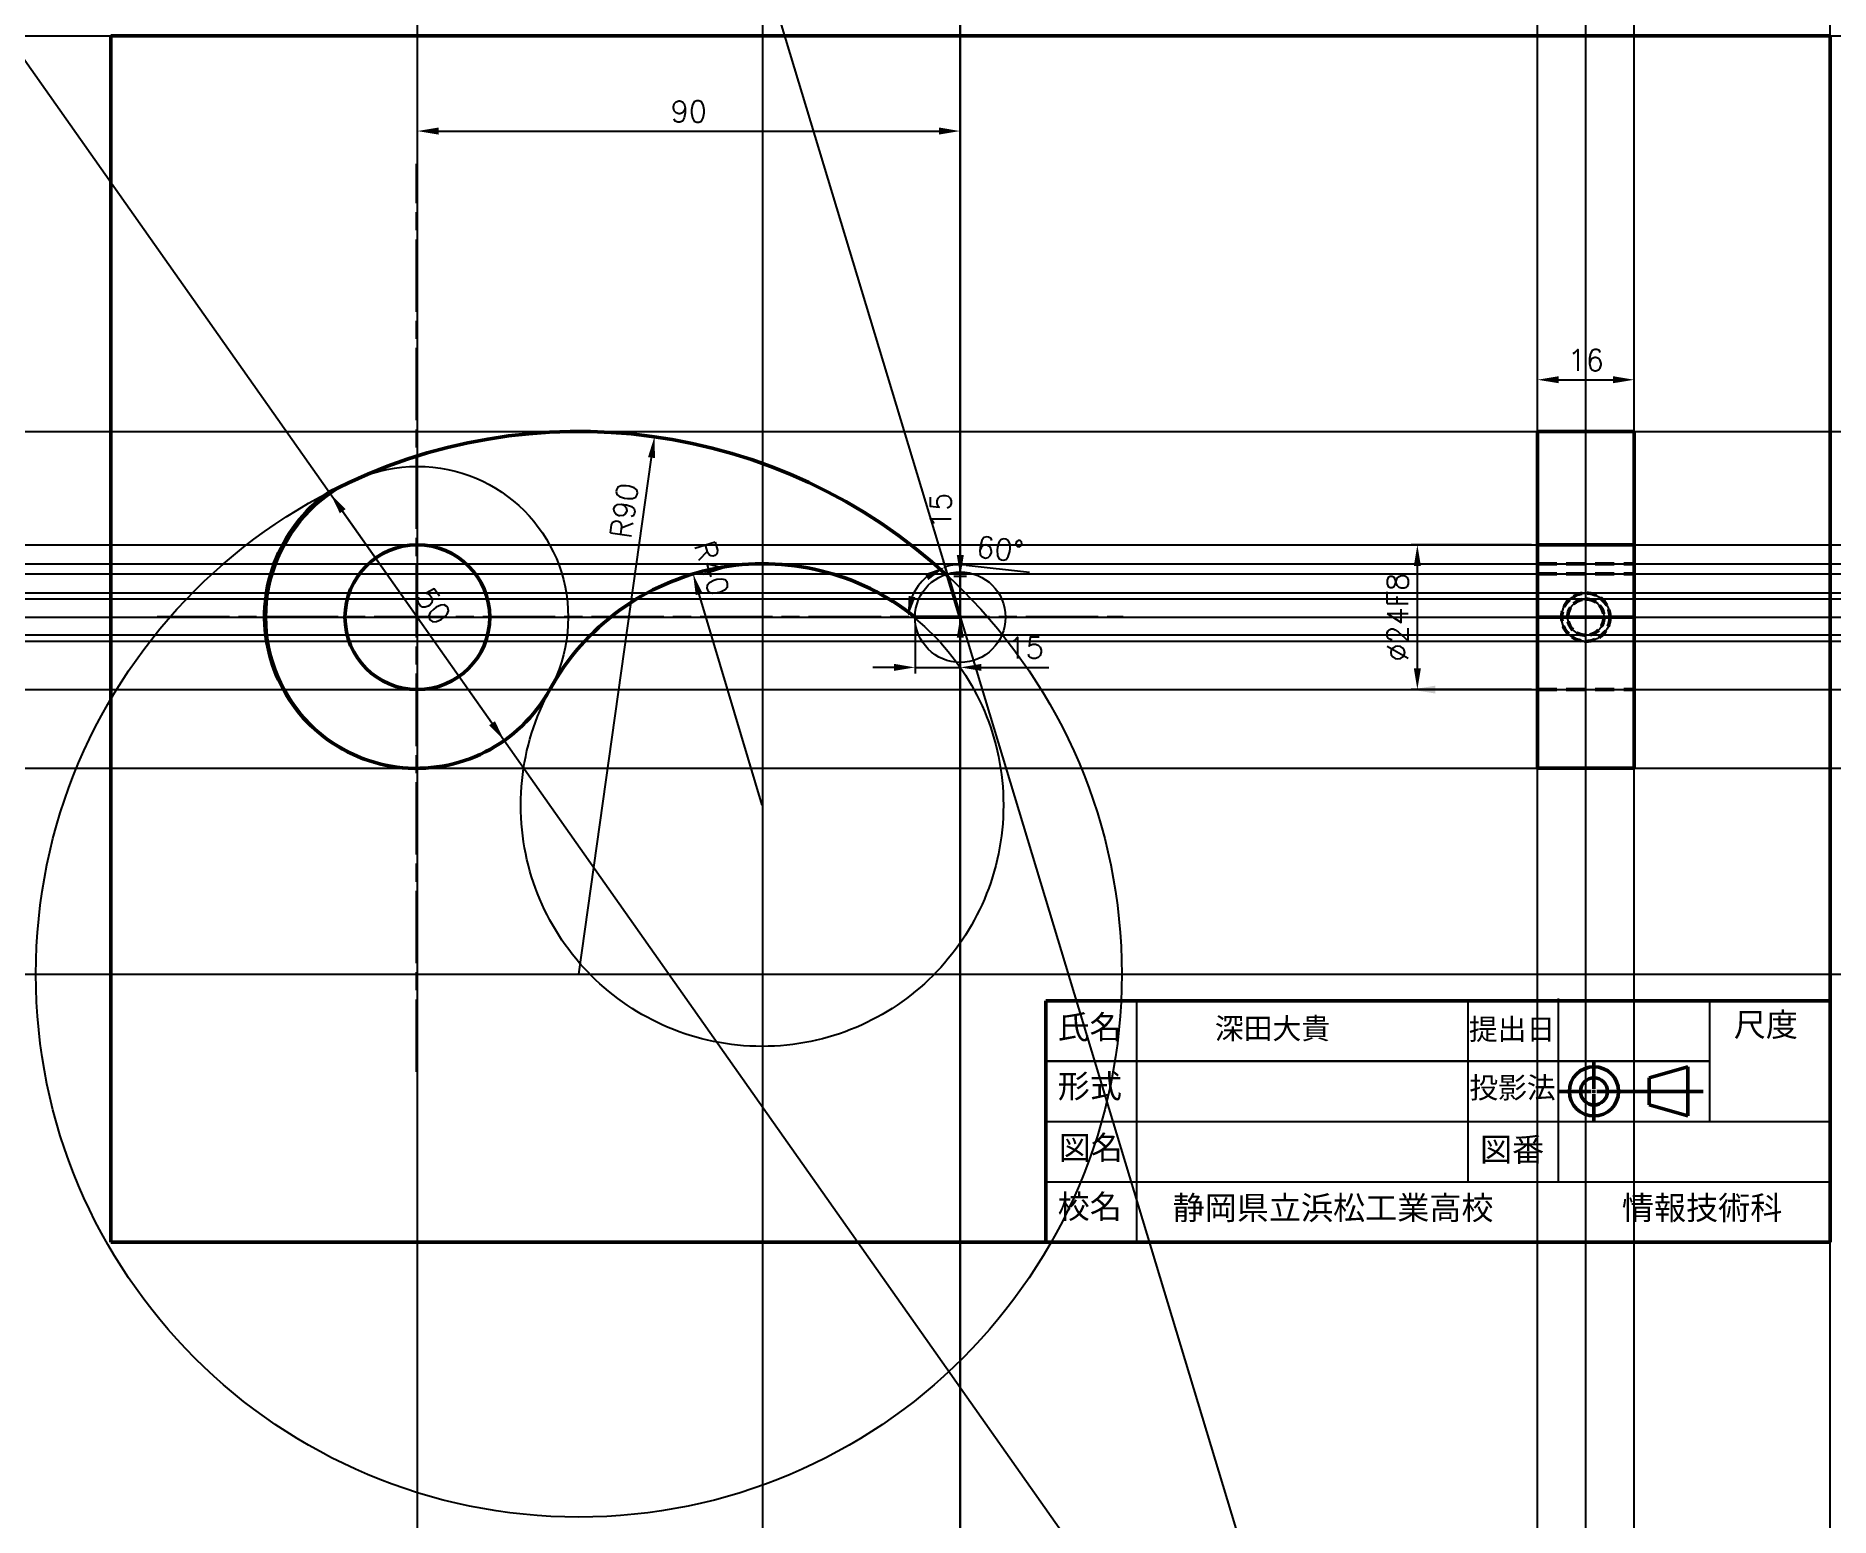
# Model space of a CAD drawing. Header units: millimetres. Extents: x -7 to 290, y -41 to 205.
import ezdxf
from ezdxf import colors
from ezdxf.entities.mleader import LeaderData, LeaderLine
from ezdxf.math import Vec2, Vec3

# ---------------------------------------------------------------- set-up
doc = ezdxf.new("R2010")
doc.units = ezdxf.units.MM
for name, pattern in [('AM_ISO08W050', [18, 12, -1.5, 3, -1.5]), ('Amconstr', [9999, 9999, 0]), ('CENTER2', [28.575, 19.05, -3.175, 3.175, -3.175]), ('HIDDEN2', [4.7625, 3.175, -1.5875])]:
    doc.linetypes.add(name, pattern=pattern)
doc.layers.get('Defpoints').update_dxf_attribs({"lineweight": 25})
for name, color, linetype, lineweight in [('AM_7', 142, 'AM_ISO08W050', 25), ('AM_CL', 1, 'Amconstr', 25), ('中心線', 5, 'CENTER2', 25), ('太\u3000線', 7, 'Continuous', 50), ('寸法線', 5, 'Continuous', 25), ('構築線', 255, 'Continuous', 25), ('破\u3000線', 7, 'HIDDEN2', 50), ('表題欄', 7, 'Continuous', 50)]:
    doc.layers.add(name, color=color, linetype=linetype, lineweight=lineweight)
doc.styles.get("Standard").update_dxf_attribs({"font": 'txt.shx', "height": 3.5})
doc.dimstyles.new('AM_ISO', dxfattribs={"dimtxt": 3.5, "dimasz": 3.5, "dimexe": 1, "dimexo": 1, "dimgap": 1.5, "dimtad": 1, "dimdsep": 46, "dimtxsty": 'Standard', "dimcen": 0, "dimclrd": 256, "dimclre": 256, "dimclrt": 140, "dimadec": 0, "dimazin": 2, "dimtp": 0.1, "dimtm": 0.1, "dimtfac": 0.71, "dimtdec": 3, "dimtmove": 0, "dimatfit": 3, "dimfxl": 1, "dimlwd": -1, "dimlwe": -1, "dimarcsym": 1})
doc.dimstyles.new('AM_ISO$4', dxfattribs={"dimtxt": 3.5, "dimasz": 3.5, "dimexe": 1, "dimexo": 1, "dimgap": 1.5, "dimtad": 1, "dimtoh": 1, "dimdsep": 46, "dimtxsty": 'Standard', "dimcen": 0, "dimclrd": 256, "dimclre": 256, "dimclrt": 140, "dimadec": 0, "dimazin": 2, "dimtp": 0.1, "dimtm": 0.1, "dimtfac": 0.71, "dimtdec": 3, "dimtofl": 0, "dimtmove": 0, "dimatfit": 0, "dimfxl": 1, "dimlwd": -1, "dimlwe": -1, "dimarcsym": 1})

# ---------------------------------------------------------------- blocks, each defined once
blk = doc.blocks.new('*U7')
at = {"layer": '太\u3000線', "color": 0, "linetype": 'CENTER2', "transparency": 16777216}
for p, q in [((0, 0.45), (0, 4.99)), ((-5.75, 0), (-0.45, 0)), ((0.45, 0), (18.09, 0)), ((0, -5.01), (0, -0.45))]:
    blk.add_line(p, q, dxfattribs=at)
at = {"layer": '太\u3000線', "color": 0, "linetype": 'Continuous', "transparency": 16777216}
for p, q in [((-0.22, 0), (0.22, 0)), ((0, -0.22), (0, 0.22))]:
    blk.add_line(p, q, dxfattribs=at)
blk = doc.blocks.new('*U9')
at = {"layer": '中心線', "color": 0, "linetype": 'CENTER2', "transparency": 16777216}
for p, q in [((0, 0.6), (0, 39.61)), ((-12.76, 0), (-0.6, 0)), ((0.6, 0), (12.15, 0)), ((0, -34.84), (0, -0.6))]:
    blk.add_line(p, q, dxfattribs=at)
at = {"layer": '中心線', "color": 0, "linetype": 'Continuous', "transparency": 16777216}
for p, q in [((-0.3, 0), (0.3, 0)), ((0, -0.3), (0, 0.3))]:
    blk.add_line(p, q, dxfattribs=at)
blk = doc.blocks.new('*D10')
at = {"layer": 'Defpoints', "color": 0, "transparency": 16777216}
for p in [(257.51, 147.99), (241.51, 139.42), (257.51, 139.42)]:
    blk.add_point(p, dxfattribs=at)
at = {"layer": '寸法線', "linetype": 'ByBlock', "transparency": 16777216}
for p, q in [((241.51, 140.42), (241.51, 148.99)), ((257.51, 140.42), (257.51, 148.99)), ((245.01, 147.99), (254.01, 147.99))]:
    blk.add_line(p, q, dxfattribs=at)
at = {"layer": '寸法線', "transparency": 16777216}
for points in [[(245.01, 148.58), (245.01, 147.41), (241.51, 147.99)], [(254.01, 148.58), (254.01, 147.41), (257.51, 147.99)]]:
    blk.add_solid(points, dxfattribs=at)
at = {"layer": '寸法線', "color": 140, "transparency": 16777216, "insert": (249.51, 151.24), "char_height": 3.5, "attachment_point": 5}
blk.add_mtext('16', dxfattribs=at)
blk = doc.blocks.new('*D11')
at = {"layer": 'Defpoints', "color": 0, "transparency": 16777216}
for p in [(221.58, 120.62), (241.51, 120.62), (241.51, 96.62)]:
    blk.add_point(p, dxfattribs=at)
at = {"layer": '寸法線', "linetype": 'ByBlock', "transparency": 16777216}
for p, q in [((240.51, 120.62), (220.58, 120.62)), ((221.58, 100.12), (221.58, 117.12)), ((240.51, 96.62), (220.58, 96.62))]:
    blk.add_line(p, q, dxfattribs=at)
at = {"layer": '寸法線', "transparency": 16777216}
for points in [[(221, 117.12), (222.16, 117.12), (221.58, 120.62)], [(221, 100.12), (222.16, 100.12), (221.58, 96.62)]]:
    blk.add_solid(points, dxfattribs=at)
at = {"layer": '寸法線', "color": 140, "transparency": 16777216, "insert": (218.33, 108.62), "char_height": 3.5, "attachment_point": 5, "rotation": 90}
blk.add_mtext('%%C24F8', dxfattribs=at)
blk = doc.blocks.new('*D12')
at = {"layer": 'Defpoints', "color": 0, "transparency": 16777216}
for p in [(145.78, 189.22), (55.82, 108.62), (145.78, 108.74)]:
    blk.add_point(p, dxfattribs=at)
at = {"layer": '寸法線', "linetype": 'ByBlock', "transparency": 16777216}
for p, q in [((55.82, 109.62), (55.82, 190.22)), ((59.32, 189.22), (142.28, 189.22)), ((145.78, 109.74), (145.78, 190.22))]:
    blk.add_line(p, q, dxfattribs=at)
at = {"layer": '寸法線', "transparency": 16777216}
for points in [[(59.32, 189.81), (59.32, 188.64), (55.82, 189.22)], [(142.28, 189.81), (142.28, 188.64), (145.78, 189.22)]]:
    blk.add_solid(points, dxfattribs=at)
at = {"layer": '寸法線', "color": 140, "transparency": 16777216, "insert": (100.8, 192.47), "char_height": 3.5, "attachment_point": 5}
blk.add_mtext('90', dxfattribs=at)
blk = doc.blocks.new('*D13')
at = {"layer": 'Defpoints', "color": 0, "transparency": 16777216}
for p in [(138.32, 108.62), (145.82, 108.62), (145.82, 100.3)]:
    blk.add_point(p, dxfattribs=at)
at = {"layer": '寸法線', "linetype": 'ByBlock', "transparency": 16777216}
for p, q in [((138.32, 107.62), (138.32, 99.3)), ((145.82, 107.62), (145.82, 99.3)), ((134.82, 100.3), (131.32, 100.3)), ((138.32, 100.3), (145.82, 100.3)), ((149.32, 100.3), (160.48, 100.3))]:
    blk.add_line(p, q, dxfattribs=at)
at = {"layer": '寸法線', "transparency": 16777216}
for points in [[(134.82, 100.89), (134.82, 99.72), (138.32, 100.3)], [(149.32, 100.89), (149.32, 99.72), (145.82, 100.3)]]:
    blk.add_solid(points, dxfattribs=at)
at = {"layer": '寸法線', "color": 140, "transparency": 16777216, "insert": (156.65, 103.55), "char_height": 3.5, "attachment_point": 5}
blk.add_mtext('15', dxfattribs=at)
blk = doc.blocks.new('*D14')
at = {"layer": 'Defpoints', "color": 0, "transparency": 16777216}
for p in [(143.76, 115.44), (145.82, 115.44), (145.82, 108.74)]:
    blk.add_point(p, dxfattribs=at)
at = {"layer": '寸法線', "linetype": 'ByBlock', "transparency": 16777216}
for p, q in [((145.82, 118.94), (145.82, 130.1)), ((144.76, 115.44), (146.82, 115.44)), ((145.82, 108.74), (145.82, 115.44)), ((145.82, 105.24), (145.82, 101.74))]:
    blk.add_line(p, q, dxfattribs=at)
at = {"layer": '寸法線', "transparency": 16777216}
for points in [[(145.23, 118.94), (146.4, 118.94), (145.82, 115.44)], [(145.23, 105.24), (146.4, 105.24), (145.82, 108.74)]]:
    blk.add_solid(points, dxfattribs=at)
at = {"layer": '寸法線', "color": 140, "transparency": 16777216, "insert": (142.57, 126.27), "char_height": 3.5, "attachment_point": 5, "rotation": 90}
blk.add_mtext('15', dxfattribs=at)
blk = doc.blocks.new('*D17')
at = {"layer": 'Defpoints', "color": 0, "transparency": 16777216}
for p in [(41.42, 129.05), (70.22, 88.18), (70.22, 88.18)]:
    blk.add_point(p, dxfattribs=at)
at = {"layer": '寸法線', "linetype": 'ByBlock', "transparency": 16777216}
blk.add_line((43.43, 126.19), (68.2, 91.04), dxfattribs=at)
at = {"layer": '寸法線', "transparency": 16777216}
for points in [[(43.91, 126.53), (42.96, 125.86), (41.42, 129.05)], [(68.68, 91.38), (67.73, 90.71), (70.22, 88.18)]]:
    blk.add_solid(points, dxfattribs=at)
at = {"layer": '寸法線', "color": 140, "transparency": 16777216, "insert": (58.47, 110.49), "char_height": 3.5, "attachment_point": 5, "rotation": 305.1723}
blk.add_mtext('50', dxfattribs=at)
blk = doc.blocks.new('*D18')
at = {"layer": 'Defpoints', "color": 0, "transparency": 16777216}
for p in [(143.76, 115.44), (137.89, 112.22), (138.32, 108.62), (145.82, 108.62), (145.82, 108.62)]:
    blk.add_point(p, dxfattribs=at)
at = {"layer": '寸法線', "linetype": 'ByBlock', "transparency": 16777216}
for p, q in [((143.47, 116.39), (143.01, 117.91)), ((146.78, 117.27), (157.3, 116.1)), ((137.32, 108.62), (136.11, 108.62))]:
    blk.add_line(p, q, dxfattribs=at)
for start, end in [(83.6376, 106.8264), (130.0153, 156.8111)]:
    blk.add_arc((145.82, 108.62), 8.71, start, end, dxfattribs=at)
at = {"layer": '寸法線', "transparency": 16777216}
for points in [[(139.94, 115.8), (140.5, 114.77), (143.3, 116.95)], [(138.38, 111.93), (137.24, 112.17), (137.11, 108.62)]]:
    blk.add_solid(points, dxfattribs=at)
at = {"layer": '寸法線', "color": 140, "transparency": 16777216, "insert": (152.4, 119.92), "char_height": 3.5, "attachment_point": 5, "rotation": 353.6376}
blk.add_mtext('60%%D', dxfattribs=at)
blk = doc.blocks.new('*D19')
at = {"layer": 'Defpoints', "color": 0, "transparency": 16777216}
for p in [(101.52, 115.8), (112.96, 77.47)]:
    blk.add_point(p, dxfattribs=at)
at = {"layer": '寸法線', "linetype": 'ByBlock', "transparency": 16777216}
blk.add_line((112.96, 77.47), (102.52, 112.44), dxfattribs=at)
at = {"layer": '寸法線', "transparency": 16777216}
blk.add_solid([(103.08, 112.61), (101.96, 112.28), (101.52, 115.8)], dxfattribs=at)
at = {"layer": '寸法線', "color": 140, "transparency": 16777216, "insert": (104.64, 116.73), "char_height": 3.5, "attachment_point": 5, "rotation": 286.6122}
blk.add_mtext('R40', dxfattribs=at)
blk = doc.blocks.new('*D20')
at = {"layer": 'Defpoints', "color": 0, "transparency": 16777216}
for p in [(95.12, 138.55), (82.58, 49.42)]:
    blk.add_point(p, dxfattribs=at)
at = {"layer": '寸法線', "linetype": 'ByBlock', "transparency": 16777216}
blk.add_line((82.58, 49.42), (94.63, 135.08), dxfattribs=at)
at = {"layer": '寸法線', "transparency": 16777216}
blk.add_solid([(94.05, 135.16), (95.21, 135), (95.12, 138.55)], dxfattribs=at)
at = {"layer": '寸法線', "color": 140, "transparency": 16777216, "insert": (90.11, 126.31), "char_height": 3.5, "attachment_point": 5, "rotation": 81.9928}
blk.add_mtext('R90', dxfattribs=at)

msp = doc.modelspace()

# ---------------------------------------------------------------- linework, layer by layer
at = {"layer": 'AM_7'}
for p, q in [((55.678, 33.262), (55.678, 183.773)), ((12.676, 108.743), (172.813, 108.743))]:
    msp.add_line(p, q, dxfattribs=at)
at = {"layer": 'AM_7', "color": 1, "linetype": 'ByBlock'}
for p in [(249.51, 112.619), (249.51, 111.619), (249.51, 105.619), (249.51, 104.619)]:
    msp.add_xline(p, (-1, 0), dxfattribs=at)
at = {"layer": 'AM_CL'}
for p, direction in [((55.817, 108.619), (0, 1)), ((113.08, 77.148), (0, 1)), ((145.817, 108.619), (0.2894731, -0.9571861)), ((145.817, 108.619), (0, -1)), ((145.817, 108.619), (0, 1)), ((241.51, 108.619), (0, 1)), ((249.51, 108.619), (0, 1)), ((249.51, 108.619), (0, 1)), ((257.51, 108.619), (0, 1)), ((55.817, 108.619), (0.5760377, -0.8174232)), ((82.58, 139.425), (1, 0)), ((55.817, 120.619), (1, 0)), ((113.08, 117.468), (1, 0)), ((143.646, 115.798), (1, 0)), ((55.817, 108.619), (1, 0)), ((249.51, 108.619), (1, 0)), ((55.817, 108.619), (1, 0)), ((55.817, 96.619), (1, 0)), ((55.817, 83.619), (1, 0)), ((82.58, 49.425), (1, 0))]:
    msp.add_xline(p, direction, dxfattribs=at)
for centre, radius in [((82.58, 49.425), 90), ((55.817, 108.619), 25), ((55.817, 108.619), 12), ((112.959, 77.468), 40), ((145.817, 108.619), 7.5), ((249.51, 108.619), 4), ((249.51, 108.619), 3)]:
    msp.add_circle(centre, radius, dxfattribs=at)
at = {"layer": '太\u3000線'}
for p, q in [((5, 205), (290, 205)), ((5, 205), (5, 5)), ((290, 205), (290, 5)), ((241.51, 139.425), (257.51, 139.425)), ((241.51, 83.619), (241.51, 139.425)), ((257.51, 139.425), (257.51, 83.619)), ((241.51, 120.619), (257.51, 120.619)), ((145.817, 108.619), (143.756, 115.437)), ((138.317, 108.619), (145.817, 108.619)), ((241.51, 108.619), (257.51, 108.619)), ((257.51, 83.619), (241.51, 83.619)), ((260.032, 32.253), (266.428, 34.084)), ((266.428, 34.084), (266.428, 25.928)), ((260.032, 27.759), (260.032, 32.253)), ((266.428, 25.928), (260.032, 27.759)), ((5, 5), (290, 5))]:
    msp.add_line(p, q, dxfattribs=at)
for centre, radius in [((55.817, 108.619), 12), ((250.855, 30.006), 4.078), ((250.855, 30.006), 2.247)]:
    msp.add_circle(centre, radius, dxfattribs=at)
for centre, radius, start, end in [((82.58, 49.425), 90, 47.17786, 117.36769), ((55.678, 108.743), 25.181, 125.07653, 331.21879), ((113.08, 77.148), 40.341, 51.27277, 151.14026)]:
    msp.add_arc(centre, radius, start, end, dxfattribs=at)
at = {"layer": '寸法線', "color": 5, "lineweight": 25}
msp.add_line((290, 5), (290, 5), dxfattribs=at)
at = {"layer": '構築線'}
for p, q in [((266.428, 34.084), (260.032, 32.253)), ((266.428, 25.928), (266.428, 34.084)), ((260.032, 32.253), (260.032, 27.759)), ((260.032, 27.759), (266.428, 25.928))]:
    msp.add_line(p, q, dxfattribs=at)
for p, direction in [((0, 205), (1, 0)), ((290, 0), (0, 1))]:
    msp.add_xline(p, direction, dxfattribs=at)
for radius in [4.078, 2.247]:
    msp.add_circle((250.855, 30.006), radius, dxfattribs=at)
at = {"layer": '破\u3000線'}
for p, q in [((241.51, 117.468), (257.51, 117.468)), ((241.51, 115.798), (257.51, 115.798)), ((241.51, 96.619), (257.51, 96.619))]:
    msp.add_line(p, q, dxfattribs=at)
at = {"layer": '破\u3000線', "ltscale": 0.5}
for radius in [4, 3]:
    msp.add_circle((249.51, 108.619), radius, dxfattribs=at)
at = {"layer": '表題欄', "lineweight": 50}
for p, q in [((160, 45), (290, 45)), ((160, 45), (160, 5)), ((290, 45), (290, 45))]:
    msp.add_line(p, q, dxfattribs=at)
at = {"layer": '表題欄', "color": 5, "lineweight": 25}
for p, q in [((175, 45), (175, 5)), ((230, 15), (230, 45)), ((245, 35.035), (245, 45.393)), ((270, 45), (270, 25)), ((160, 35), (270, 35)), ((270, 35), (160, 35)), ((245, 24.974), (245, 35.035)), ((160, 25), (290, 25)), ((245, 15), (245, 25)), ((160, 15), (290, 15)), ((160, 15), (290, 15))]:
    msp.add_line(p, q, dxfattribs=at)

# ---------------------------------------------------------------- block references
at = {"layer": '中心線', "linetype": 'CENTER2'}
msp.add_blockref('*U9', (249.51, 108.619), dxfattribs=at)
at = {"layer": '太\u3000線', "linetype": 'CENTER2'}
msp.add_blockref('*U7', (250.855, 30.006), dxfattribs=at)

# ---------------------------------------------------------------- texts
at = {"layer": '構築線', "insert": (188.016, 42.19), "char_height": 3.5, "attachment_point": 1}
msp.add_mtext_dynamic_manual_height_columns('{\\fArial Unicode MS|b0|i0|c134|p0;深田\\fArial Unicode MS|b0|i0|c128|p0;大貴}', width=90.0898, gutter_width=17.5, heights=[0], dxfattribs=at)
at = {"layer": '表題欄', "lineweight": 50, "attachment_point": 1}
for s, insert, char_height, width in [('{\\fＭＳ Ｐゴシック|b0|i0|c128|p2;氏名}', (161.917, 42.625), 3.9, 14.5173), ('{\\fＭＳ Ｐゴシック|b0|i0|c128|p2;提出日}', (230.115, 42.061), 3.5, 14.6241), ('{\\fＭＳ Ｐゴシック|b0|i0|c128|p2;尺度}', (274.035, 43.025), 3.9, 15.9987), ('{\\fＭＳ Ｐゴシック|b0|i0|c128|p2;形式}', (161.968, 32.829), 3.9, 14.5173), ('{\\fＭＳ Ｐゴシック|b0|i0|c128|p2;投影法}', (230.187, 32.372), 3.5, 15.1099), ('{\\fＭＳ Ｐゴシック|b0|i0|c128|p2;図名}', (162.126, 22.623), 3.9, 14.08791), ('{\\fＭＳ Ｐゴシック|b0|i0|c128|p2;図番}', (231.964, 22.327), 3.9, 15.4062), ('{\\fＭＳ Ｐゴシック|b0|i0|c128|p2;校名}', (161.961, 12.864), 3.9, 14.9068), ('{\\fMS PGothic|b0|i0|c128|p2;静岡県立浜松工業高校\u3000\u3000\u3000\u3000情報技術科}', (181.006, 12.654), 3.9, 114.3611)]:
    msp.add_mtext(s, dxfattribs=dict(at, insert=insert, char_height=char_height, width=width))

# ---------------------------------------------------------------- dimensions: what is measured, and where the dimension line sits
at = {"layer": '寸法線'}
for base, p1, p2, text, picture, middle in [((145.78, 189.223), (55.817, 108.619), (145.78, 108.743), '90', '*D12', (100.799, 192.473)), ((145.817, 100.304), (138.317, 108.619), (145.817, 108.619), '15', '*D13', (156.651, 103.554))]:
    dim = msp.add_linear_dim(base=base, p1=p1, p2=p2, text=text, dimstyle='AM_ISO', dxfattribs=at)
    dim.commit()
    dim.dimension.update_dxf_attribs({"geometry": picture, "text_midpoint": middle})
dim = msp.add_linear_dim(base=(257.51, 147.995), p1=(241.51, 139.425), p2=(257.51, 139.425), dimstyle='AM_ISO', dxfattribs=at)
dim.commit()
dim.dimension.update_dxf_attribs({"geometry": '*D10', "text_midpoint": (249.51, 151.245)})
for center, mpoint, picture, middle in [((82.58, 49.425), (95.117, 138.547), '*D20', (93.333, 125.862)), ((112.959, 77.468), (101.523, 115.798), '*D19', (101.523, 115.798))]:
    dim = msp.add_radius_dim(center=center, mpoint=mpoint, dimstyle='AM_ISO$4', dxfattribs=at)
    dim.commit()
    dim.dimension.update_dxf_attribs({"geometry": picture, "text_midpoint": middle, "dimtype": 164})
dim = msp.add_aligned_dim(p1=(41.416, 129.055), p2=(70.218, 88.184), distance=0, dimstyle='AM_ISO', dxfattribs=at)
dim.commit()
dim.dimension.update_dxf_attribs({"geometry": '*D17', "text_midpoint": (58.474, 110.491)})
for base, p1, p2, text, picture, middle in [((145.817, 115.437), (145.817, 108.743), (143.756, 115.437), '15', '*D14', (142.567, 126.27)), ((221.58, 120.619), (241.51, 96.619), (241.51, 120.619), '%%C<>F8', '*D11', (218.33, 108.619))]:
    dim = msp.add_linear_dim(base=base, p1=p1, p2=p2, angle=90, text=text, dimstyle='AM_ISO', dxfattribs=at)
    dim.commit()
    dim.dimension.update_dxf_attribs({"geometry": picture, "text_midpoint": middle})
dim = msp.add_angular_dim_2l(base=(137.887, 112.215), line1=((145.817, 108.619), (143.756, 115.437)), line2=((138.317, 108.619), (145.817, 108.619)), text='60%%D', dimstyle='AM_ISO', dxfattribs=at)
dim.commit()
dim.dimension.update_dxf_attribs({"geometry": '*D18', "text_midpoint": (152.401, 119.916)})

# ---------------------------------------------------------------- leaders
at = {"layer": '寸法線', "linetype": 'ByBlock'}
ml = msp.add_multileader_mtext('Standard', dxfattribs=at)
ml.set_content('', color=256)
ml.set_leader_properties()
ml.build(insert=Vec2(0, 0))
ml.multileader.update_dxf_attribs({"text_right_attachment_type": 6, "dogleg_length": 0.36})
ctx = ml.context
ctx.base_point, ctx.plane_origin = Vec3(224.948, 96.619), Vec3(220.58, 96.619)
ctx.right_attachment = 6
notes = []
notes.append((ctx, [(0, (1, 1, 0), (224.588, 96.619), (1, 0), 0.36, [(0, [(220.58, 96.619)], 0, [])])]))
ctx.mtext.insert, ctx.mtext.flow_direction = Vec3(226.948, 98.619), 5
for ctx, leaders in notes:
    for number, flags, end, landing, length, lines in leaders:
        leader = LeaderData()
        leader.index, (leader.has_last_leader_line, leader.has_dogleg_vector, leader.attachment_direction) = number, flags
        leader.last_leader_point, leader.dogleg_vector, leader.dogleg_length = Vec3(end), Vec3(landing), length
        for number, points, colour, breaks in lines:
            line = LeaderLine()
            line.index, line.vertices, line.color, line.breaks = number, Vec3.list(points), colors.encode_raw_color(colour), breaks
            leader.lines.append(line)
        ctx.leaders.append(leader)

doc.saveas('drawing.dxf')
